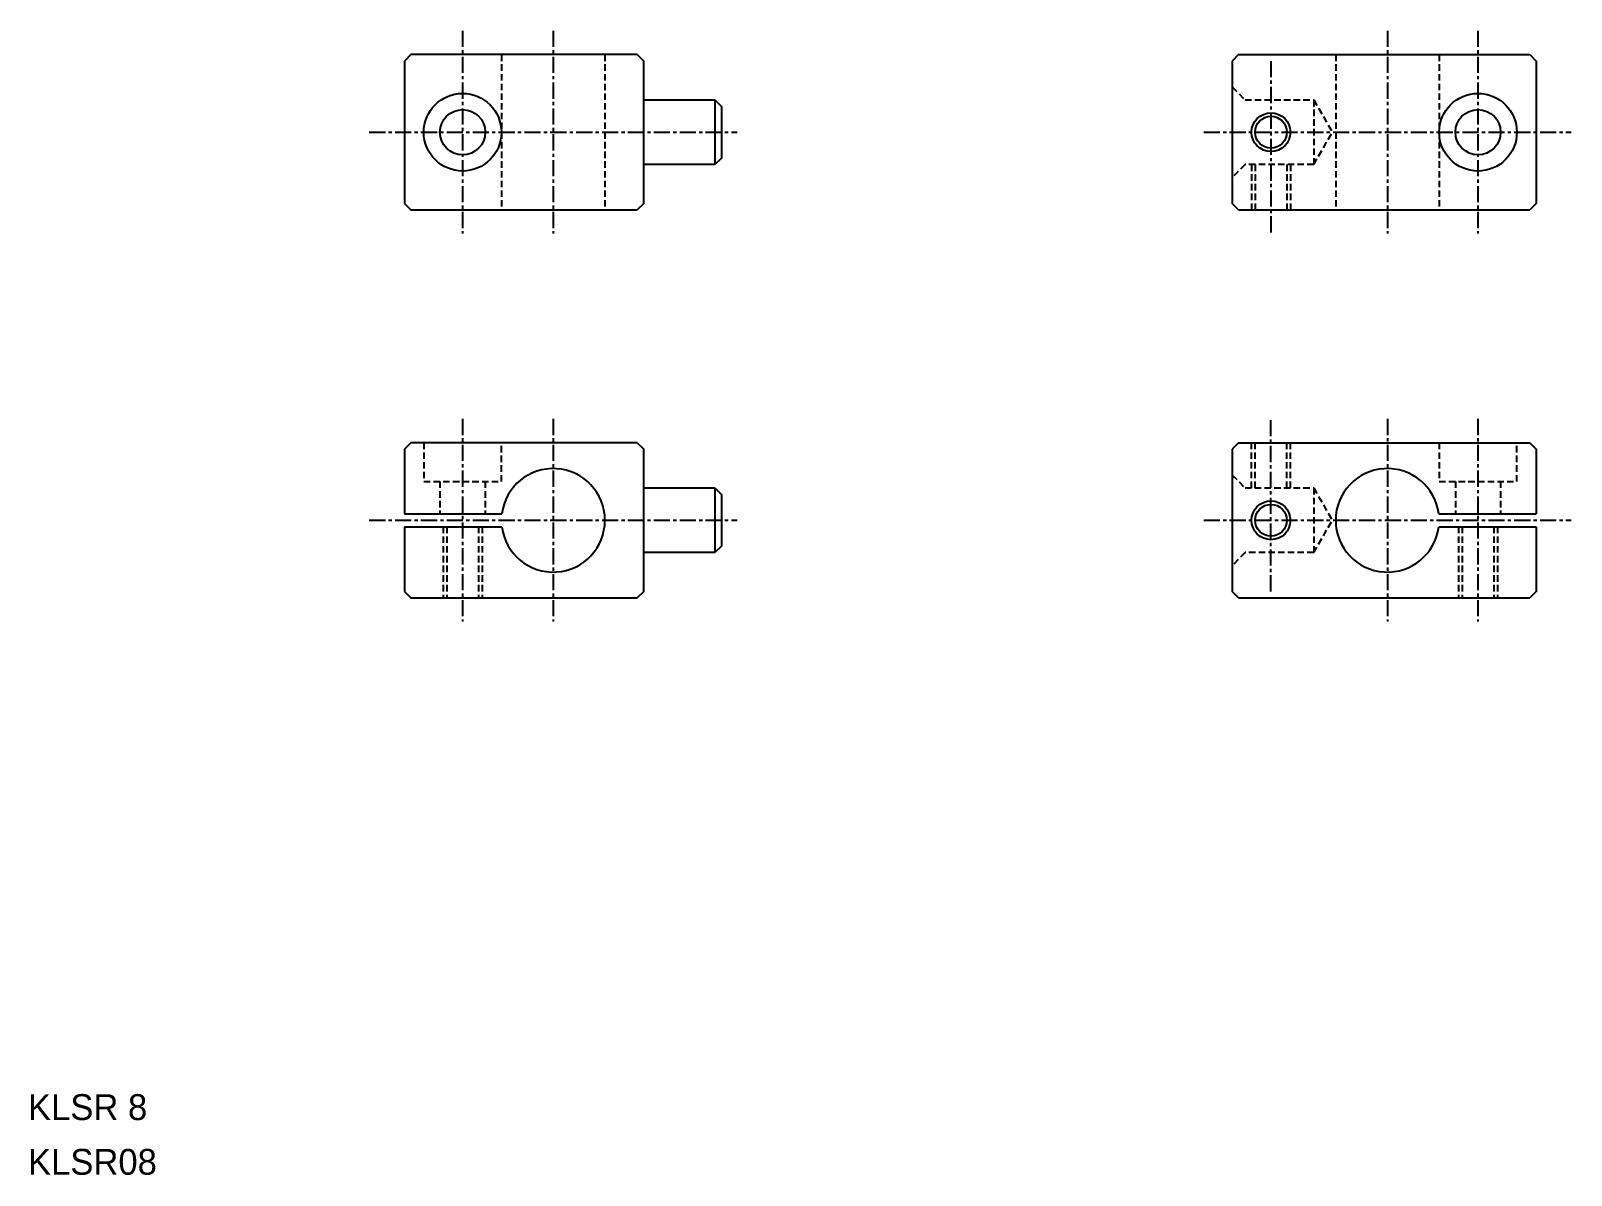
# Model space of a CAD drawing. Extents: x 48 to 168, y 156 to 244.
import ezdxf

# ---------------------------------------------------------------- set-up
doc = ezdxf.new("R2010")
doc.units = 0
doc.linetypes.add('CENTER', pattern=[2, 1.25, -0.25, 0.25, -0.25])
doc.linetypes.add('DASHED', pattern=[0.75, 0.5, -0.25])
doc.layers.get('0').update_dxf_attribs({"linetype": 'CONTINUOUS'})
doc.layers.add('CENTER', color=1, linetype='CENTER')

msp = doc.modelspace()

# ---------------------------------------------------------------- linework, layer by layer
at = {"color": 7, "linetype": 'CONTINUOUS'}
for p, q in [((77.85, 242.5), (77.35, 242)), ((77.35, 242), (77.35, 231)), ((95.35, 242.5), (77.85, 242.5)), ((95.35, 242.5), (95.85, 242)), ((95.85, 231), (95.85, 242)), ((141.83, 242.5), (141.33, 242)), ((141.33, 242), (141.33, 231)), ((141.83, 242.5), (164.33, 242.5)), ((164.33, 242.5), (164.83, 242)), ((164.83, 242), (164.83, 231)), ((95.85, 239), (101.35, 239)), ((101.35, 239), (101.35, 234)), ((101.35, 239), (101.85, 238.5)), ((101.85, 238.5), (101.85, 234.5)), ((101.35, 234), (95.85, 234)), ((101.85, 234.5), (101.35, 234)), ((77.35, 231), (77.85, 230.5)), ((95.85, 231), (95.35, 230.5)), ((141.83, 230.5), (141.33, 231)), ((164.83, 231), (164.33, 230.5)), ((77.85, 230.5), (95.35, 230.5)), ((141.83, 230.5), (164.33, 230.5)), ((77.85, 212.5), (77.35, 212)), ((77.35, 212), (77.35, 207)), ((95.35, 212.5), (77.85, 212.5)), ((95.35, 212.5), (95.85, 212)), ((95.85, 201), (95.85, 212)), ((141.83, 212.5), (141.33, 212)), ((141.33, 212), (141.33, 201)), ((141.83, 212.5), (164.33, 212.5)), ((164.33, 212.5), (164.83, 212)), ((164.83, 212), (164.83, 207)), ((95.85, 209), (101.35, 209)), ((101.35, 209), (101.35, 204)), ((101.35, 209), (101.85, 208.5)), ((101.85, 208.5), (101.85, 204.5)), ((77.35, 207), (84.89, 207)), ((77.35, 206), (77.35, 201)), ((77.35, 206), (84.89, 206)), ((157.3, 207), (164.83, 207)), ((157.3, 206), (164.83, 206)), ((164.83, 206), (164.83, 201)), ((101.35, 204), (95.85, 204)), ((101.85, 204.5), (101.35, 204)), ((77.35, 201), (77.85, 200.5)), ((77.85, 200.5), (95.35, 200.5)), ((95.85, 201), (95.35, 200.5)), ((141.83, 200.5), (141.33, 201)), ((141.83, 200.5), (164.33, 200.5)), ((164.83, 201), (164.33, 200.5))]:
    msp.add_line(p, q, dxfattribs=at)
at = {"color": 3, "linetype": 'DASHED'}
for p, q in [((84.85, 242.5), (84.85, 230.5)), ((92.85, 242.5), (92.85, 230.5)), ((149.33, 242.5), (149.33, 230.5)), ((157.33, 242.5), (157.33, 230.5)), ((141.33, 240), (142.33, 239)), ((142.33, 239), (147.63, 239)), ((147.63, 239), (149.08, 236.5)), ((147.63, 239), (147.63, 234)), ((147.63, 234), (149.08, 236.5)), ((142.33, 234), (141.33, 233)), ((147.63, 234), (142.33, 234)), ((142.83, 234), (142.83, 230.5)), ((143.1, 234), (143.1, 230.5)), ((145.56, 234), (145.56, 230.5)), ((145.83, 234), (145.83, 230.5)), ((78.85, 212.5), (78.85, 209.5)), ((84.85, 209.5), (84.85, 212.5)), ((142.83, 209), (142.83, 212.5)), ((143.1, 209), (143.1, 212.5)), ((145.56, 209), (145.56, 212.5)), ((145.83, 209), (145.83, 212.5)), ((157.33, 212.5), (157.33, 209.5)), ((163.33, 209.5), (163.33, 212.5)), ((141.33, 210), (142.33, 209)), ((78.85, 209.5), (84.85, 209.5)), ((80.1, 209.5), (80.1, 207)), ((83.6, 209.5), (83.6, 207)), ((142.33, 209), (147.63, 209)), ((147.63, 209), (147.63, 204)), ((147.63, 209), (149.08, 206.5)), ((157.33, 209.5), (163.33, 209.5)), ((158.58, 209.5), (158.58, 207)), ((162.08, 209.5), (162.08, 207)), ((80.35, 206), (80.35, 200.5)), ((80.62, 206), (80.62, 200.5)), ((83.08, 206), (83.08, 200.5)), ((83.35, 206), (83.35, 200.5)), ((147.63, 204), (149.08, 206.5)), ((158.83, 206), (158.83, 200.5)), ((159.1, 206), (159.1, 200.5)), ((161.56, 206), (161.56, 200.5)), ((161.83, 206), (161.83, 200.5)), ((142.33, 204), (141.33, 203)), ((147.63, 204), (142.33, 204))]:
    msp.add_line(p, q, dxfattribs=at)
at = {"color": 7, "linetype": 'CONTINUOUS'}
for centre, radius in [((81.85, 236.5), 3), ((160.33, 236.5), 3), ((81.85, 236.5), 1.75), ((160.33, 236.5), 1.75), ((144.33, 236.5), 1.23), ((144.33, 206.5), 1.23)]:
    msp.add_circle(centre, radius, dxfattribs=at)
at = {"color": 3, "linetype": 'CONTINUOUS'}
for centre in [(144.33, 236.5), (144.33, 206.5)]:
    msp.add_circle(centre, 1.5, dxfattribs=at)
at = {"color": 7, "linetype": 'CONTINUOUS'}
for centre, start, end in [((88.85, 206.5), 187.1808, 172.8192), ((153.33, 206.5), 7.1808, 352.8192)]:
    msp.add_arc(centre, 4, start, end, dxfattribs=at)
at = {"layer": 'CENTER', "color": 1, "linetype": 'CENTER'}
for p, q in [((81.85, 244.34), (81.85, 228.67)), ((88.85, 244.34), (88.85, 228.67)), ((153.33, 244.34), (153.33, 228.67)), ((160.33, 244.34), (160.33, 228.67)), ((144.33, 242), (144.33, 228.67)), ((74.63, 236.5), (103.08, 236.5)), ((139.13, 236.5), (167.53, 236.5)), ((81.85, 214.34), (81.85, 198.67)), ((88.85, 214.34), (88.85, 198.67)), ((144.33, 201), (144.33, 214.34)), ((153.33, 214.34), (153.33, 198.67)), ((160.33, 214.34), (160.33, 198.67)), ((74.63, 206.5), (103.08, 206.5)), ((139.13, 206.5), (167.53, 206.5))]:
    msp.add_line(p, q, dxfattribs=at)

# ---------------------------------------------------------------- texts
at = {"color": 7, "linetype": 'CONTINUOUS'}
for s, p in [('KLSR 8', (48.26, 160.14)), ('KLSR08', (48.26, 155.91))]:
    msp.add_text(s, height=2, dxfattribs=at).set_placement(p)

doc.saveas('drawing.dxf')
